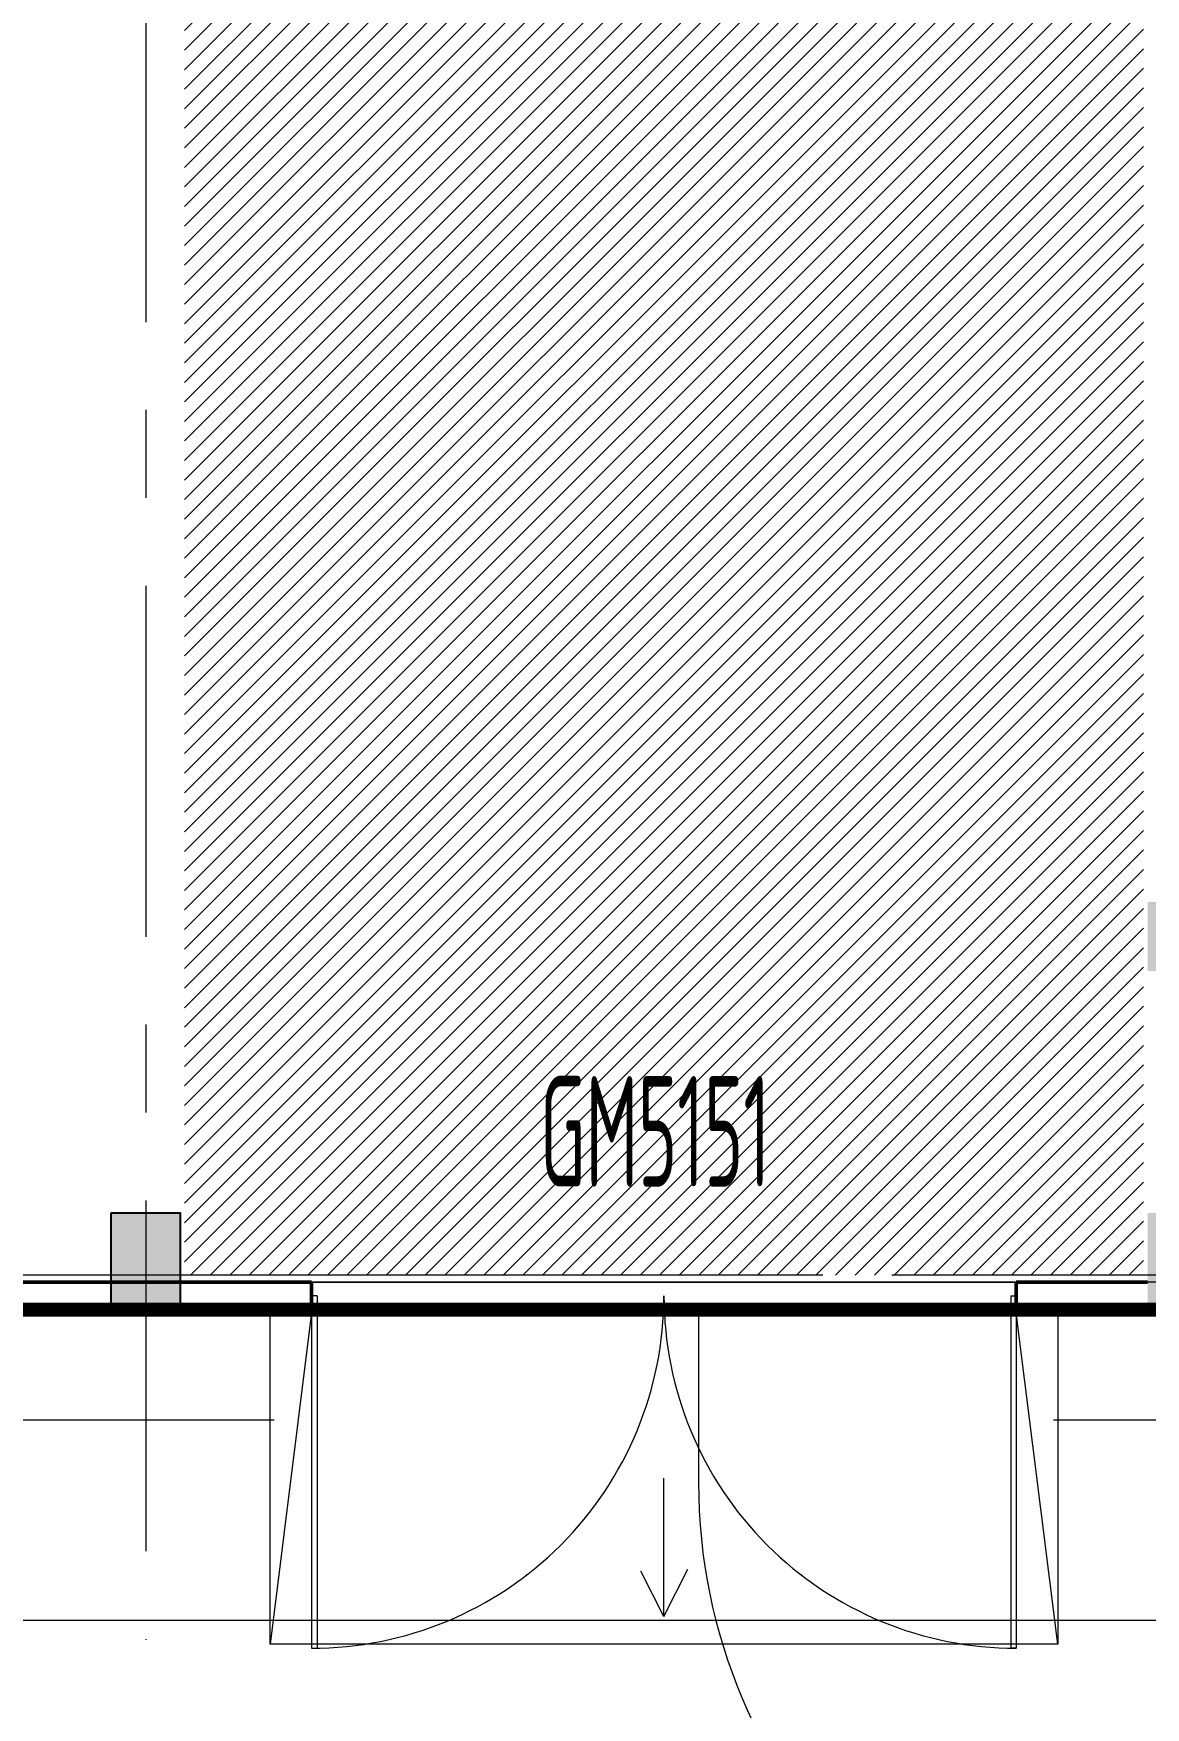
# Model space of a CAD drawing. Header units: metres. Extents: x 497148 to 498044, y 2998751 to 2999627.
# Drawn here: x 497765.12 to 497773.17, y 2999074.7 to 2999086.82 of the extents above; entities that cross this region are included whole.
import ezdxf

# ---------------------------------------------------------------- set-up
doc = ezdxf.new("R2010")
doc.units = ezdxf.units.M
for name, pattern in [('CENTER', [2, 1.25, -0.25, 0.25, -0.25]), ('DOTE', [2.4200000000000004, 2, -0.2, 0.02, -0.2]), ('ZQWS-轴网线', [4448, 2540, -636, 636, -636])]:
    doc.linetypes.add(name, pattern=pattern)
for name, color, linetype in [('A-WALL', 4, 'Continuous'), ('A-楼板', 5, 'Continuous'), ('A-门', 2, 'Continuous'), ('COLU', 2, 'Continuous'), ('DOTE', 1, 'CENTER'), ('HATCH', 254, 'Continuous'), ('新建建筑', 2, 'Continuous')]:
    doc.layers.add(name, color=color, linetype=linetype)
for name, color, linetype, lineweight in [('A-WALL-可见线', 2, 'Continuous', 18), ('A-门窗号', 7, 'Continuous', 5), ('常规模型', 2, 'Continuous', 18), ('桁架-管廊', 6, 'Continuous', 0), ('道路', 4, 'Continuous', 15)]:
    doc.layers.add(name, color=color, linetype=linetype, lineweight=lineweight)
doc.layers.add('建筑轴线', color=1, linetype='DOTE', lineweight=15, plot=False)
doc.styles.add('Hztxt-TSSDENG', font='TSSDENG', dxfattribs={"bigfont": 'Hztxt'})

# ---------------------------------------------------------------- blocks, each defined once
blk = doc.blocks.new('新块')
at = {"layer": '建筑轴线', "ltscale": 3}
blk.add_lwpolyline([(497572.434313934, 2999113.332702593), (497785.434313934, 2999113.332702593), (497785.434313934, 2999077.832702593), (497572.434313934, 2999077.832702593)], close=True, dxfattribs=at)
at = {"layer": '新建建筑', "linetype": 'Continuous', "const_width": 0.1}
blk.add_lwpolyline([(497785.684313934, 2999077.582702593), (497572.184313934, 2999077.582702593), (497572.184313934, 2999113.582702593), (497785.684313934, 2999113.582702593)], close=True, dxfattribs=at)
at = {"layer": '桁架-管廊', "linetype": 'ByBlock', "ltscale": 0.2}
blk.add_line((497789.4343139344, 2999075.332702593), (497668.934313934, 2999075.332702593), dxfattribs=at)
at = {"layer": '道路', "linetype": 'ByBlock', "lineweight": 0, "ltscale": 0.2}
blk.add_line((497769.9343139338, 2999077.582702593), (497769.9343139338, 2999076.332702592), dxfattribs=at)
blk.add_arc((497773.9343139338, 2999076.332702592, 1.308944705535365e-05), 4, 180, 270, dxfattribs=at)
blk = doc.blocks.new('ZQWS-双扇平开门 - GM5151-4416404-0_000平面图_118')
at = {"color": 0, "lineweight": 18}
for p, q in [((-2550.000000000011, 2550.000000000002), (-2510.000000000009, 2550.000000000002)), ((-2550.00000000001, 100), (-2550.00000000001, 2550.000000000002)), ((-2510.000000000009, 0), (-2510.000000000009, 2550.000000000002)), ((2549.99999999999, 2550.000000000002), (2509.999999999989, 2550.000000000002)), ((2509.999999999989, -6.767919558114954e-13), (2509.999999999989, 2550.000000000002)), ((2549.99999999999, 99.99999999999473), (2549.99999999999, 2550.000000000002)), ((-2510.000000000009, 0), (-2550.000000000008, 0)), ((2509.999999999989, -6.767919558114954e-13), (2549.99999999999, -6.767919558114954e-13))]:
    blk.add_line(p, q, dxfattribs=at)
at = {"color": 0, "lineweight": 50}
for p, q in [((-2550.000000000008, 100.0000000009698), (-2550.000000000008, -100)), ((2549.99999999999, -100), (2549.99999999999, 100.0000000009698))]:
    blk.add_line(p, q, dxfattribs=at)
at = {"color": 0, "lineweight": 18}
for centre, radius, start, end in [((-2550.000000000015, 1.962696671853337e-12), 2550.000000000003, 359.9999999999996, 89.99999999999994), ((2549.999999999985, 2.098055063015636e-12), 2549.999999999998, 89.99999999999994, 180)]:
    blk.add_arc(centre, radius, start, end, dxfattribs=at)
blk = doc.blocks.new('一层_dwg_一层-5204054-0_000平面图_118')
at = {"layer": 'COLU', "color": 0, "flags": 128}
blk.add_lwpolyline([(223966.4961097577, 30229.47775273889), (224466.4961097577, 30229.47775273889), (224466.4961097577, 29529.47775273889), (223966.4961097577, 29529.47775273889)], close=True, dxfattribs=at)
blk = doc.blocks.new('一层_dwg-4685749-0_000平面图_118')
at = {"lineweight": 5}
h = blk.add_hatch(color=0, dxfattribs=at)
h.paths.add_polyline_path([(178893.7664674755, 10714.37364341245), (179393.7664674756, 10714.37364341245), (179393.7664674756, 11214.37364341245), (178893.7664674755, 11214.37364341245)], flags=0)
h.paths.add_polyline_path([(151568.7664674752, 10714.37364341291), (152068.7664674752, 10714.37364341291), (152068.7664674752, 11414.37364341292), (151568.7664674752, 11414.37364341292)], flags=0)
h.paths.add_polyline_path([(229893.7664674754, 10714.37364341291), (230393.7664674754, 10714.37364341291), (230393.7664674754, 11414.37364341292), (229893.7664674754, 11414.37364341292)], flags=0)
h.paths.add_polyline_path([(188068.7664674753, 10714.37364341291), (188068.7664674753, 11414.37364341292), (187568.7664674753, 11414.37364341292), (187568.7664674753, 10714.37364341291)], flags=0)
h.paths.add_polyline_path([(229743.7664674754, 10714.37364341291), (229743.7664674754, 11414.37364341292), (229243.7664674754, 11414.37364341292), (229243.7664674754, 10714.37364341291)], flags=0)
h.paths.add_polyline_path([(211568.7664674754, 10714.37364341291), (212068.7664674754, 10714.37364341291), (212068.7664674754, 11414.37364341292), (211568.7664674754, 11414.37364341292)], flags=0)
h.paths.add_polyline_path([(42068.76646747504, 10714.37364341291), (42568.76646747505, 10714.37364341291), (42568.76646747505, 11414.37364341292), (42068.76646747504, 11414.37364341292)], flags=0)
h.paths.add_polyline_path([(217568.7664674754, 10714.37364341291), (218068.7664674754, 10714.37364341291), (218068.7664674754, 11414.37364341292), (217568.7664674754, 11414.37364341292)], flags=0)
h.paths.add_polyline_path([(55568.76646747506, 10714.37364341291), (56068.76646747508, 10714.37364341291), (56068.76646747508, 11414.37364341292), (55568.76646747506, 11414.37364341292)], flags=0)
h.paths.add_polyline_path([(115568.7664674751, 10714.37364341291), (116068.7664674751, 10714.37364341291), (116068.7664674751, 11414.37364341292), (115568.7664674751, 11414.37364341292)], flags=0)
h.paths.add_polyline_path([(50068.76646747505, 10714.37364341291), (50068.76646747505, 11414.37364341292), (49568.76646747506, 11414.37364341292), (49568.76646747506, 10714.37364341291)], flags=0)
h.paths.add_polyline_path([(181568.7664674753, 10714.37364341291), (182068.7664674753, 10714.37364341291), (182068.7664674753, 11414.37364341292), (181568.7664674753, 11414.37364341292)], flags=0)
h.paths.add_polyline_path([(109743.7664674751, 10714.37364341291), (109743.7664674751, 11414.37364341292), (109243.7664674751, 11414.37364341292), (109243.7664674751, 10714.37364341291)], flags=0)
h.paths.add_polyline_path([(91568.7664674751, 10714.37364341291), (92068.7664674751, 10714.37364341291), (92068.7664674751, 11414.37364341292), (91568.7664674751, 11414.37364341292)], flags=0)
h.paths.add_polyline_path([(236068.7664674754, 10714.37364341291), (236068.7664674754, 11414.37364341292), (235568.7664674754, 11414.37364341292), (235568.7664674754, 10714.37364341291)], flags=0)
h.paths.add_polyline_path([(74068.76646747508, 10714.37364341291), (74068.76646747508, 11414.37364341292), (73568.76646747508, 11414.37364341292), (73568.76646747508, 10714.37364341291)], flags=0)
h.paths.add_polyline_path([(88568.7664674751, 10714.37364341291), (89068.76646747511, 10714.37364341291), (89068.76646747511, 11214.37364341292), (88568.7664674751, 11214.37364341292)], flags=0)
h.paths.add_polyline_path([(61568.76646747507, 10714.37364341291), (62068.76646747508, 10714.37364341291), (62068.76646747508, 11414.37364341292), (61568.76646747507, 11414.37364341292)], flags=0)
h.paths.add_polyline_path([(133568.7664674752, 10714.37364341291), (134068.7664674752, 10714.37364341291), (134068.7664674752, 11414.37364341292), (133568.7664674752, 11414.37364341292)], flags=0)
h.paths.add_polyline_path([(67568.76646747506, 10714.37364341291), (68068.76646747506, 10714.37364341291), (68068.76646747506, 11414.37364341292), (67568.76646747506, 11414.37364341292)], flags=0)
h.paths.add_polyline_path([(169568.7664674752, 10714.37364341291), (170068.7664674752, 10714.37364341291), (170068.7664674752, 11414.37364341292), (169568.7664674752, 11414.37364341292)], flags=0)
h.paths.add_polyline_path([(193568.7664674754, 10714.37364341291), (194068.7664674754, 10714.37364341291), (194068.7664674754, 11414.37364341292), (193568.7664674754, 11414.37364341292)], flags=0)
h.paths.add_polyline_path([(200068.7664674753, 10714.37364341291), (200068.7664674753, 11414.37364341292), (199568.7664674754, 11414.37364341292), (199568.7664674754, 10714.37364341291)], flags=0)
h.paths.add_polyline_path([(164068.7664674752, 10714.37364341291), (164068.7664674752, 11414.37364341292), (163568.7664674752, 11414.37364341292), (163568.7664674752, 10714.37364341291)], flags=0)
h.paths.add_polyline_path([(176393.7664674753, 10714.37364341291), (176393.7664674753, 11414.37364341292), (175893.7664674753, 11414.37364341292), (175893.7664674753, 10714.37364341291)], flags=0)
h.paths.add_polyline_path([(205868.7664674753, 10714.37364341291), (206368.7664674752, 10714.37364341291), (206368.7664674752, 11414.37364341292), (205868.7664674753, 11414.37364341292)], flags=0)
h.paths.add_polyline_path([(223568.7664674754, 10714.37364341291), (224068.7664674754, 10714.37364341291), (224068.7664674754, 11414.37364341292), (223568.7664674754, 11414.37364341292)], flags=0)
h.paths.add_polyline_path([(249568.7664674754, 10714.37364341291), (249568.7664674754, 11414.37364341292), (249068.7664674754, 11414.37364341292), (249068.7664674754, 10714.37364341291)], flags=0)
h.paths.add_polyline_path([(175743.7664674752, 10714.37364341291), (175743.7664674752, 11414.37364341292), (175243.7664674752, 11414.37364341292), (175243.7664674752, 10714.37364341291)], flags=0)
h.paths.add_polyline_path([(255568.7664674755, 10714.37364341291), (255568.7664674755, 11414.37364341292), (255068.7664674754, 11414.37364341292), (255068.7664674754, 10714.37364341291)], flags=0)
h.paths.add_polyline_path([(128068.7664674751, 10714.37364341291), (128068.7664674751, 11414.37364341292), (127568.7664674752, 11414.37364341292), (127568.7664674752, 10714.37364341291)], flags=0)
h.paths.add_polyline_path([(79568.76646747508, 10714.37364341291), (80068.76646747507, 10714.37364341291), (80068.76646747507, 11414.37364341292), (79568.76646747508, 11414.37364341292)], flags=0)
h.paths.add_polyline_path([(243568.7664674754, 10714.37364341291), (243568.7664674754, 11414.37364341292), (243068.7664674754, 11414.37364341292), (243068.7664674754, 10714.37364341291)], flags=0)
h.paths.add_polyline_path([(85568.76646747511, 10714.37364341291), (86068.7664674751, 10714.37364341291), (86068.7664674751, 11414.37364341292), (85568.76646747511, 11414.37364341292)], flags=0)
h.paths.add_polyline_path([(98068.76646747511, 10714.37364341293), (98068.76646747511, 11414.37364341294), (97568.76646747511, 11414.37364341294), (97568.76646747511, 10714.37364341293), (97686.14037143515, 10714.37364341293)], flags=0)
h.paths.add_polyline_path([(103568.7664674751, 10714.37364341293), (104068.7664674751, 10714.37364341293), (104068.7664674751, 11414.37364341294), (103568.7664674751, 11414.37364341294)], flags=0)
h.paths.add_polyline_path([(121568.766467475, 10714.37364341294), (122068.766467475, 10714.37364341294), (122068.766467475, 11414.37364341294), (121568.766467475, 11414.37364341294)], flags=0)
h.paths.add_polyline_path([(110393.7664674751, 10714.37364341294), (110393.7664674751, 11414.37364341294), (109893.7664674751, 11414.37364341294), (109893.7664674751, 10714.37364341294)], flags=0)
h.paths.add_polyline_path([(146068.7664674752, 10714.37364341295), (146068.7664674752, 11414.37364341295), (145568.7664674752, 11414.37364341295), (145568.7664674752, 10714.37364341295)], flags=0)
h.paths.add_polyline_path([(158068.7664674752, 10714.37364341295), (158068.7664674752, 11414.37364341295), (157568.7664674752, 11414.37364341295), (157568.7664674752, 10714.37364341295)], flags=0)
h.paths.add_polyline_path([(140068.7664674752, 10714.37364341295), (140068.7664674752, 11414.37364341295), (139568.7664674752, 11414.37364341295), (139568.7664674752, 10714.37364341295)], flags=0)
h.paths.add_polyline_path([(243568.7664674752, 13164.37364341227), (243568.7664674752, 13664.37364341227), (243068.7664674752, 13664.37364341227), (243068.7664674752, 13164.37364341227)], flags=0)
h.paths.add_polyline_path([(249068.7664674752, 13164.37364341227), (249568.7664674752, 13164.37364341227), (249568.7664674752, 13664.37364341227), (249068.7664674752, 13664.37364341227)], flags=0)
h.paths.add_polyline_path([(140068.766467475, 15214.37364341295), (140068.766467475, 15714.37364341295), (139568.7664674751, 15714.37364341295), (139568.7664674751, 15214.37364341295)], flags=0)
h.paths.add_polyline_path([(157568.7664674753, 15214.37364341295), (158068.7664674753, 15214.37364341295), (158068.7664674753, 15714.37364341295), (157568.7664674753, 15714.37364341295)], flags=0)
h.paths.add_polyline_path([(151568.7664674751, 15214.37364341295), (152068.7664674751, 15214.37364341295), (152068.7664674751, 15714.37364341295), (151568.7664674751, 15714.37364341295)], flags=0)
h.paths.add_polyline_path([(128068.766467475, 15214.37364341295), (128068.766467475, 15714.37364341295), (127568.766467475, 15714.37364341295), (127568.766467475, 15214.37364341295)], flags=0)
h.paths.add_polyline_path([(146068.7664674751, 15214.37364341295), (146068.7664674751, 15714.37364341295), (145568.766467475, 15714.37364341295), (145568.766467475, 15214.37364341295)], flags=0)
h.paths.add_polyline_path([(133568.766467475, 15214.37364341295), (134068.766467475, 15214.37364341295), (134068.766467475, 15714.37364341295), (133568.766467475, 15714.37364341295)], flags=0)
h.paths.add_polyline_path([(88568.7664674751, 18064.37364341292), (89068.76646747511, 18064.37364341292), (89068.76646747511, 18564.37364341292), (88568.7664674751, 18564.37364341292)], flags=0)
h.paths.add_polyline_path([(79718.76646747516, 18064.37364341292), (80068.76646747507, 18064.37364341292), (80068.76646747507, 18564.37364341292), (79568.76646747508, 18564.37364341292), (79568.76646747508, 18064.37364341292)], flags=0)
h.paths.add_polyline_path([(85568.76646747511, 18064.37364341292), (86068.7664674751, 18064.37364341292), (86068.7664674751, 18564.37364341292), (85568.76646747511, 18564.37364341292)], flags=0)
h.paths.add_polyline_path([(74068.76646747508, 18064.37364341293), (74068.76646747508, 18564.37364341293), (73568.76646747508, 18564.37364341293), (73568.76646747508, 18064.37364341293)], flags=0)
h.paths.add_polyline_path([(178893.7664674756, 18064.37364341294), (179393.7664674756, 18064.37364341294), (179393.7664674756, 18564.37364341294), (178893.7664674756, 18564.37364341294)], flags=0)
h.paths.add_polyline_path([(164068.7664674751, 18064.37364341295), (164068.7664674751, 18564.37364341295), (163568.7664674751, 18564.37364341295), (163568.7664674751, 18064.37364341295)], flags=0)
h.paths.add_polyline_path([(175243.7664674751, 18064.37364341295), (175743.7664674751, 18064.37364341295), (175743.7664674751, 18564.37364341295), (175243.7664674751, 18564.37364341295)], flags=0)
h.paths.add_polyline_path([(175893.7664674753, 18064.37364341295), (176393.7664674753, 18064.37364341295), (176393.7664674753, 18564.37364341295), (175893.7664674753, 18564.37364341295)], flags=0)
h.paths.add_polyline_path([(169568.7664674751, 18064.37364341299), (170068.7664674751, 18064.37364341299), (170068.7664674751, 18564.37364341299), (169568.7664674751, 18564.37364341299)], flags=0)
h.paths.add_polyline_path([(169568.7664674752, 20714.37364341298), (170068.7664674752, 20714.37364341298), (170068.7664674752, 21714.37364341298), (169568.7664674752, 21714.37364341298), (169568.7664674752, 21013.89584500883)], flags=0)
h.paths.add_polyline_path([(55568.76646747506, 20714.37364341298), (56068.76646747508, 20714.37364341298), (56068.76646747508, 21714.37364341298), (55568.76646747506, 21714.37364341298), (55568.76646747506, 21013.89584500883)], flags=0)
h.paths.add_polyline_path([(175743.7664674753, 20714.37364341298), (175743.7664674753, 21714.37364341298), (175243.7664674753, 21714.37364341298), (175243.7664674753, 20714.37364341298)], flags=0)
h.paths.add_polyline_path([(49568.76646747506, 20714.37364341298), (50068.76646747505, 20714.37364341298), (50068.76646747505, 21714.37364341298), (49568.76646747506, 21714.37364341298), (49568.76646747506, 21013.89584500883)], flags=0)
h.paths.add_polyline_path([(164068.7664674752, 20714.37364341298), (164068.7664674752, 21714.37364341298), (163568.7664674752, 21714.37364341298), (163568.7664674752, 20714.37364341298)], flags=0)
h.paths.add_polyline_path([(133568.7664674752, 20714.37364341298), (134068.7664674752, 20714.37364341298), (134068.7664674752, 21714.37364341298), (133568.7664674752, 21714.37364341298), (133568.7664674752, 21013.89584500883)], flags=0)
h.paths.add_polyline_path([(158068.7664674752, 20714.37364341298), (158068.7664674752, 21714.37364341298), (157568.7664674752, 21714.37364341298), (157568.7664674752, 20714.37364341298)], flags=0)
h.paths.add_polyline_path([(92068.7664674751, 20714.37364341298), (92068.7664674751, 21714.37364341298), (91568.7664674751, 21714.37364341298), (91568.7664674751, 20714.37364341298)], flags=0)
h.paths.add_polyline_path([(61568.76646747507, 20714.37364341298), (62068.76646747508, 20714.37364341298), (62068.76646747508, 21714.37364341298), (61568.76646747507, 21714.37364341298), (61568.76646747507, 21013.89584500883)], flags=0)
h.paths.add_polyline_path([(73568.76646747508, 20714.37364341298), (74068.76646747508, 20714.37364341298), (74068.76646747508, 21714.37364341298), (73568.76646747508, 21714.37364341298), (73568.76646747508, 21013.89584500883)], flags=0)
h.paths.add_polyline_path([(67568.76646747507, 20714.37364341298), (68068.76646747507, 20714.37364341298), (68068.76646747507, 21714.37364341298), (67568.76646747507, 21714.37364341298), (67568.76646747507, 21013.89584500883)], flags=0)
h.paths.add_polyline_path([(85568.76646747511, 20714.37364341298), (86068.7664674751, 20714.37364341298), (86068.7664674751, 21714.37364341298), (85568.76646747511, 21714.37364341298), (85568.76646747511, 21013.89584500883)], flags=0)
h.paths.add_polyline_path([(109743.7664674751, 20714.37364341298), (109743.7664674751, 21714.37364341298), (109243.7664674751, 21714.37364341298), (109243.7664674751, 20714.37364341298)], flags=0)
h.paths.add_polyline_path([(42068.76646747504, 20714.37364341298), (42568.76646747505, 20714.37364341298), (42568.76646747505, 21714.37364341298), (42068.76646747504, 21714.37364341298), (42068.76646747504, 21013.89584500883)], flags=0)
h.paths.add_polyline_path([(151568.7664674752, 20714.37364341298), (152068.7664674752, 20714.37364341298), (152068.7664674752, 21714.37364341298), (151568.7664674752, 21714.37364341298), (151568.7664674752, 21013.89584500883)], flags=0)
h.paths.add_polyline_path([(206368.7664674752, 20714.373643413), (206368.7664674752, 21714.37364341299), (205868.7664674753, 21714.37364341299), (205868.7664674753, 20714.373643413)], flags=0)
h.paths.add_polyline_path([(249068.7664674754, 20714.373643413), (249568.7664674754, 20714.373643413), (249568.7664674754, 21714.37364341299), (249068.7664674754, 21714.37364341299), (249068.7664674754, 21013.89584500883)], flags=0)
h.paths.add_polyline_path([(255568.7664674755, 20714.373643413), (255568.7664674755, 21714.37364341299), (255068.7664674754, 21714.37364341299), (255068.7664674754, 20714.373643413)], flags=0)
h.paths.add_polyline_path([(212068.7664674754, 20714.373643413), (212068.7664674754, 21714.37364341299), (211568.7664674754, 21714.37364341299), (211568.7664674754, 20714.373643413)], flags=0)
h.paths.add_polyline_path([(217568.7664674754, 20714.373643413), (218068.7664674754, 20714.373643413), (218068.7664674754, 21714.37364341299), (217568.7664674754, 21714.37364341299), (217568.7664674754, 21013.89584500883)], flags=0)
h.paths.add_polyline_path([(224068.7664674754, 20714.373643413), (224068.7664674754, 21714.37364341299), (223568.7664674754, 21714.37364341299), (223568.7664674754, 20714.373643413)], flags=0)
h.paths.add_polyline_path([(199568.7664674754, 20714.373643413), (200068.7664674753, 20714.373643413), (200068.7664674753, 21714.37364341299), (199568.7664674754, 21714.37364341299), (199568.7664674754, 21013.89584500883)], flags=0)
h.paths.add_polyline_path([(193568.7664674754, 20714.373643413), (194068.7664674754, 20714.373643413), (194068.7664674754, 21714.37364341299), (193568.7664674754, 21714.37364341299), (193568.7664674754, 21013.89584500883)], flags=0)
h.paths.add_polyline_path([(80068.76646747507, 20714.373643413), (80068.76646747507, 21714.37364341299), (79568.76646747508, 21714.37364341299), (79568.76646747508, 20714.373643413)], flags=0)
h.paths.add_polyline_path([(97686.14037143515, 20714.373643413), (98068.76646747511, 20714.373643413), (98068.76646747511, 21714.37364341299), (97568.76646747511, 21714.37364341299), (97568.76646747511, 20714.373643413)], flags=0)
h.paths.add_polyline_path([(116068.7664674751, 20714.373643413), (116068.7664674751, 21714.37364341299), (115568.7664674751, 21714.37364341299), (115568.7664674751, 20714.373643413)], flags=0)
h.paths.add_polyline_path([(104068.7664674751, 20714.373643413), (104068.7664674751, 21714.37364341299), (103568.7664674751, 21714.37364341299), (103568.7664674751, 20714.373643413)], flags=0)
h.paths.add_polyline_path([(181568.7664674753, 20714.373643413), (182068.7664674753, 20714.373643413), (182068.7664674753, 21714.37364341299), (181568.7664674753, 21714.37364341299), (181568.7664674753, 21013.89584500883)], flags=0)
h.paths.add_polyline_path([(188068.7664674753, 20714.373643413), (188068.7664674753, 21714.37364341299), (187568.7664674753, 21714.37364341299), (187568.7664674753, 20714.373643413)], flags=0)
h.paths.add_polyline_path([(235568.7664674754, 20714.373643413), (236068.7664674754, 20714.373643413), (236068.7664674754, 21714.37364341299), (235568.7664674754, 21714.37364341299), (235568.7664674754, 21013.89584500883)], flags=0)
h.paths.add_polyline_path([(229243.7664674754, 20714.373643413), (229743.7664674754, 20714.373643413), (229743.7664674754, 21714.37364341299), (229243.7664674754, 21714.37364341299), (229243.7664674754, 21013.89584500883)], flags=0)
h.paths.add_polyline_path([(139568.7664674752, 20714.373643413), (140068.7664674752, 20714.373643413), (140068.7664674752, 21714.37364341299), (139568.7664674752, 21714.37364341299), (139568.7664674752, 21013.89584500883)], flags=0)
h.paths.add_polyline_path([(230393.7664674754, 20714.373643413), (230393.7664674754, 21714.37364341299), (229893.7664674754, 21714.37364341299), (229893.7664674754, 20714.373643413)], flags=0)
h.paths.add_polyline_path([(110393.7664674751, 20714.373643413), (110393.7664674751, 21714.37364341299), (109893.7664674751, 21714.37364341299), (109893.7664674751, 20714.373643413)], flags=0)
h.paths.add_polyline_path([(243068.7664674754, 20714.373643413), (243568.7664674754, 20714.373643413), (243568.7664674754, 21714.37364341299), (243068.7664674754, 21714.37364341299), (243068.7664674754, 21013.89584500883)], flags=0)
h.paths.add_polyline_path([(122068.766467475, 20714.373643413), (122068.766467475, 21714.37364341299), (121568.766467475, 21714.37364341299), (121568.766467475, 20714.373643413)], flags=0)
h.paths.add_polyline_path([(128068.766467475, 20714.373643413), (128068.766467475, 21714.37364341299), (127568.766467475, 21714.37364341299), (127568.766467475, 20714.373643413)], flags=0)
h.paths.add_polyline_path([(176393.7664674753, 20714.373643413), (176393.7664674753, 21714.37364341301), (175893.7664674753, 21714.37364341301), (175893.7664674753, 20714.373643413)], flags=0)
h.paths.add_polyline_path([(145568.7664674752, 20714.373643413), (146068.7664674752, 20714.373643413), (146068.7664674752, 21714.37364341301), (145568.7664674752, 21714.37364341301), (145568.7664674752, 21013.89584500883)], flags=0)
h.paths.add_polyline_path([(206368.7664674752, 23189.37364341294), (206368.7664674752, 24839.37364341293), (205868.7664674751, 24839.37364341293), (205868.7664674751, 23189.37364341294)], flags=0)
h.paths.add_polyline_path([(199568.7664674752, 23189.37364341294), (200068.7664674753, 23189.37364341294), (200068.7664674753, 24839.37364341293), (199568.7664674752, 24839.37364341293)], flags=0)
h.paths.add_polyline_path([(194068.7664674753, 23189.37364341294), (194068.7664674753, 24839.37364341293), (193568.7664674753, 24839.37364341293), (193568.7664674753, 23189.37364341294)], flags=0)
h.paths.add_polyline_path([(229043.7664674753, 23564.37364341293), (229743.7664674753, 23564.37364341293), (229743.7664674753, 24264.37364341292), (229043.7664674753, 24264.37364341292)], flags=0)
h.paths.add_polyline_path([(224168.7664674752, 23564.37364341293), (224168.7664674752, 24264.37364341292), (223468.7664674752, 24264.37364341292), (223468.7664674752, 23564.37364341293)], flags=0)
h.paths.add_polyline_path([(217468.7664674751, 23564.37364341293), (218168.766467475, 23564.37364341293), (218168.766467475, 24264.37364341292), (217468.7664674751, 24264.37364341292)], flags=0)
h.paths.add_polyline_path([(212168.7664674752, 23564.37364341293), (212168.7664674752, 24264.37364341292), (211468.7664674753, 24264.37364341292), (211468.7664674753, 23564.37364341293)], flags=0)
h.paths.add_polyline_path([(230593.7664674753, 23564.37364341583), (230593.7664674753, 24264.37364341583), (229893.7664674753, 24264.37364341583), (229893.7664674753, 23564.37364341583)], flags=0)
h.paths.add_polyline_path([(187543.7664674752, 24289.37364341293), (188093.7664674752, 24289.37364341293), (188093.7664674752, 24839.37364341293), (187543.7664674752, 24839.37364341293)], flags=0)
h.paths.add_polyline_path([(182093.7664674752, 24289.37364341293), (182093.7664674752, 24839.37364341293), (181543.7664674752, 24839.37364341293), (181543.7664674752, 24289.37364341293)], flags=0)
h.paths.add_polyline_path([(104093.7664674751, 24289.37364341294), (104093.7664674751, 24839.37364341293), (103543.7664674751, 24839.37364341293), (103543.7664674751, 24289.37364341294)], flags=0)
h.paths.add_polyline_path([(109893.7664674751, 24289.37364341294), (110443.7664674751, 24289.37364341294), (110443.7664674751, 24839.37364341293), (109893.7664674751, 24839.37364341293)], flags=0)
h.paths.add_polyline_path([(121543.7664674752, 24289.37364341294), (122093.7664674751, 24289.37364341294), (122093.7664674751, 24839.37364341293), (121543.7664674752, 24839.37364341293)], flags=0)
h.paths.add_polyline_path([(97686.14037143515, 24289.37364341294), (98093.76646747511, 24289.37364341294), (98093.76646747511, 24839.37364341293), (97543.76646747513, 24839.37364341293), (97543.76646747513, 24289.37364341294)], flags=0)
h.paths.add_polyline_path([(163543.7664674752, 24289.37364341294), (164093.7664674752, 24289.37364341294), (164093.7664674752, 24839.37364341293), (163543.7664674752, 24839.37364341293)], flags=0)
h.paths.add_polyline_path([(175193.7664674753, 24289.37364341294), (175743.7664674753, 24289.37364341294), (175743.7664674753, 24839.37364341293), (175193.7664674753, 24839.37364341293)], flags=0)
h.paths.add_polyline_path([(133543.7664674751, 24289.37364341294), (134093.7664674752, 24289.37364341294), (134093.7664674752, 24839.37364341293), (133543.7664674751, 24839.37364341293)], flags=0)
h.paths.add_polyline_path([(175893.7664674753, 24289.37364341294), (176443.7664674753, 24289.37364341294), (176443.7664674753, 24839.37364341293), (175893.7664674753, 24839.37364341293)], flags=0)
h.paths.add_polyline_path([(146093.7664674752, 24289.37364341294), (146093.7664674752, 24839.37364341293), (145543.7664674752, 24839.37364341293), (145543.7664674752, 24289.37364341294)], flags=0)
h.paths.add_polyline_path([(80093.7664674751, 24289.37364341294), (80093.7664674751, 24839.37364341293), (79543.76646747511, 24839.37364341293), (79543.76646747511, 24289.37364341294)], flags=0)
h.paths.add_polyline_path([(85543.7664674751, 24289.37364341294), (86093.76646747511, 24289.37364341294), (86093.76646747511, 24839.37364341293), (85543.7664674751, 24839.37364341293)], flags=0)
h.paths.add_polyline_path([(128093.7664674752, 24289.37364341294), (128093.7664674752, 24839.37364341293), (127543.7664674751, 24839.37364341293), (127543.7664674751, 24289.37364341294)], flags=0)
h.paths.add_polyline_path([(151543.7664674752, 24289.37364341294), (152093.7664674752, 24289.37364341294), (152093.7664674752, 24839.37364341293), (151543.7664674752, 24839.37364341293)], flags=0)
h.paths.add_polyline_path([(109193.7664674751, 24289.37364341294), (109743.7664674751, 24289.37364341294), (109743.7664674751, 24839.37364341293), (109193.7664674751, 24839.37364341293)], flags=0)
h.paths.add_polyline_path([(169543.7664674752, 24289.37364341295), (170093.7664674752, 24289.37364341295), (170093.7664674752, 24839.37364341295), (169543.7664674752, 24839.37364341295)], flags=0)
h.paths.add_polyline_path([(140093.7664674752, 24289.37364341295), (140093.7664674752, 24839.37364341295), (139543.7664674752, 24839.37364341295), (139543.7664674752, 24289.37364341295)], flags=0)
h.paths.add_polyline_path([(157543.7664674752, 24289.37364341295), (158093.7664674752, 24289.37364341295), (158093.7664674752, 24839.37364341295), (157543.7664674752, 24839.37364341295)], flags=0)
h.paths.add_polyline_path([(91543.76646747511, 24289.37364341295), (92093.7664674751, 24289.37364341295), (92093.7664674751, 24839.37364341295), (91543.76646747511, 24839.37364341295)], flags=0)
h.paths.add_polyline_path([(115543.7664674751, 24289.37364341295), (116093.7664674751, 24289.37364341295), (116093.7664674751, 24839.37364341295), (115543.7664674751, 24839.37364341295)], flags=0)
h.paths.add_polyline_path([(235543.7664674755, 27439.3736434129), (236093.7664674755, 27439.3736434129), (236093.7664674755, 27989.3736434129), (235543.7664674755, 27989.3736434129)], flags=0)
h.paths.add_polyline_path([(243043.7664674755, 27439.3736434129), (243593.7664674754, 27439.3736434129), (243593.7664674754, 27989.3736434129), (243043.7664674755, 27989.3736434129)], flags=0)
h.paths.add_polyline_path([(249593.7664674755, 27439.3736434129), (249593.7664674755, 27989.3736434129), (249043.7664674755, 27989.3736434129), (249043.7664674755, 27439.3736434129)], flags=0)
h.paths.add_polyline_path([(62093.76646747501, 27439.37364341294), (62093.76646747501, 27989.37364341294), (61543.76646747503, 27989.37364341294), (61543.76646747503, 27439.37364341294)], flags=0)
h.paths.add_polyline_path([(64568.76646747502, 27439.37364341294), (65118.76646747503, 27439.37364341294), (65118.76646747503, 27989.37364341294), (64568.76646747502, 27989.37364341294)], flags=0)
h.paths.add_polyline_path([(56093.76646747508, 27439.37364341294), (56093.76646747508, 27989.37364341294), (55543.76646747507, 27989.37364341294), (55543.76646747507, 27439.37364341294)], flags=0)
h.paths.add_polyline_path([(50093.76646747506, 27439.37364341294), (50093.76646747506, 27989.37364341294), (49558.76646747514, 27989.37364341294), (49558.76646747514, 27439.37364341294)], flags=0)
h.paths.add_polyline_path([(255568.7664674753, 27464.37364341294), (255568.7664674753, 27964.37364341293), (254768.7664674754, 27964.37364341293), (254768.7664674754, 27464.37364341294)], flags=0)
h.paths.add_polyline_path([(42578.76646747513, 27464.37364341294), (42578.76646747513, 27964.37364341295), (42068.76646747504, 27964.37364341295), (42068.76646747504, 27464.37364341294)], flags=0)
h.paths.add_polyline_path([(243593.7664674754, 34739.37364341291), (243593.7664674754, 35289.3736434129), (243043.7664674755, 35289.3736434129), (243043.7664674755, 34739.37364341291)], flags=0)
h.paths.add_polyline_path([(249043.7664674755, 34739.37364341291), (249593.7664674755, 34739.37364341291), (249593.7664674755, 35289.3736434129), (249043.7664674755, 35289.3736434129)], flags=0)
h.paths.add_polyline_path([(236093.7664674755, 34739.37364341291), (236093.7664674755, 35289.3736434129), (235543.7664674755, 35289.3736434129), (235543.7664674755, 34739.37364341291)], flags=0)
h.paths.add_polyline_path([(64568.76646747502, 34739.37364341295), (65118.76646747503, 34739.37364341295), (65118.76646747503, 35289.37364341295), (64568.76646747502, 35289.37364341295)], flags=0)
h.paths.add_polyline_path([(55543.76646747507, 34739.37364341295), (56093.76646747508, 34739.37364341295), (56093.76646747508, 35289.37364341295), (55543.76646747507, 35289.37364341295)], flags=0)
h.paths.add_polyline_path([(49558.76646747514, 34739.37364341295), (50093.76646747506, 34739.37364341295), (50093.76646747506, 35289.37364341295), (49558.76646747514, 35289.37364341295), (49558.76646747514, 35274.37364341288)], flags=0)
h.paths.add_polyline_path([(61543.76646747503, 34739.37364341295), (62093.76646747501, 34739.37364341295), (62093.76646747501, 35289.37364341295), (61543.76646747503, 35289.37364341295)], flags=0)
h.paths.add_polyline_path([(42578.76646747513, 34764.37364341294), (42578.76646747513, 35264.37364341294), (42068.76646747504, 35264.37364341294), (42068.76646747504, 34764.37364341294)], flags=0)
h.paths.add_polyline_path([(255568.7664674753, 34764.37364341294), (255568.7664674753, 35264.37364341295), (254768.7664674754, 35264.37364341295), (254768.7664674754, 34764.37364341294)], flags=0)
h.paths.add_polyline_path([(229768.7664674755, 37589.37364341292), (229768.7664674755, 38139.37364341292), (229218.7664674755, 38139.37364341292), (229218.7664674755, 37589.37364341292)], flags=0)
h.paths.add_polyline_path([(187543.7664674754, 37589.37364341292), (188093.7664674754, 37589.37364341292), (188093.7664674754, 38139.37364341292), (187543.7664674754, 38139.37364341292)], flags=0)
h.paths.add_polyline_path([(236093.7664674755, 37589.37364341292), (236093.7664674755, 38139.37364341292), (235543.7664674755, 38139.37364341292), (235543.7664674755, 37589.37364341292)], flags=0)
h.paths.add_polyline_path([(212093.7664674754, 37589.37364341292), (212093.7664674754, 38139.37364341292), (211543.7664674754, 38139.37364341292), (211543.7664674754, 37589.37364341292)], flags=0)
h.paths.add_polyline_path([(182093.7664674754, 37589.37364341292), (182093.7664674754, 38139.37364341292), (181543.7664674754, 38139.37364341292), (181543.7664674754, 37589.37364341292)], flags=0)
h.paths.add_polyline_path([(243593.7664674754, 37589.37364341292), (243593.7664674754, 38139.37364341292), (243043.7664674755, 38139.37364341292), (243043.7664674755, 37589.37364341292)], flags=0)
h.paths.add_polyline_path([(230418.7664674755, 37589.37364341292), (230418.7664674755, 38139.37364341292), (229868.7664674755, 38139.37364341292), (229868.7664674755, 37589.37364341292)], flags=0)
h.paths.add_polyline_path([(199543.7664674754, 37589.37364341292), (200093.7664674754, 37589.37364341292), (200093.7664674754, 38139.37364341292), (199543.7664674754, 38139.37364341292)], flags=0)
h.paths.add_polyline_path([(249043.7664674755, 37589.37364341292), (249593.7664674755, 37589.37364341292), (249593.7664674755, 38139.37364341292), (249043.7664674755, 38139.37364341292)], flags=0)
h.paths.add_polyline_path([(205843.7664674754, 37589.37364341292), (206393.7664674753, 37589.37364341292), (206393.7664674753, 38139.37364341292), (205843.7664674754, 38139.37364341292)], flags=0)
h.paths.add_polyline_path([(223543.7664674755, 37589.37364341292), (224093.7664674754, 37589.37364341292), (224093.7664674754, 38139.37364341292), (223543.7664674755, 38139.37364341292)], flags=0)
h.paths.add_polyline_path([(218093.7664674754, 37589.37364341292), (218093.7664674754, 38139.37364341292), (217543.7664674754, 38139.37364341292), (217543.7664674754, 37589.37364341292)], flags=0)
h.paths.add_polyline_path([(194093.7664674754, 37589.37364341292), (194093.7664674754, 38139.37364341292), (193543.7664674754, 38139.37364341292), (193543.7664674754, 37589.37364341292)], flags=0)
h.paths.add_polyline_path([(163543.7664674753, 37589.37364341293), (164093.7664674752, 37589.37364341293), (164093.7664674752, 38139.37364341292), (163543.7664674753, 38139.37364341292)], flags=0)
h.paths.add_polyline_path([(157543.7664674753, 37589.37364341293), (158093.7664674753, 37589.37364341293), (158093.7664674753, 38139.37364341292), (157543.7664674753, 38139.37364341292)], flags=0)
h.paths.add_polyline_path([(176443.7664674755, 37589.37364341293), (176443.7664674755, 38139.37364341292), (175893.7664674755, 38139.37364341292), (175893.7664674755, 37589.37364341293)], flags=0)
h.paths.add_polyline_path([(146093.7664674752, 37589.37364341293), (146093.7664674752, 38139.37364341292), (145543.7664674752, 38139.37364341292), (145543.7664674752, 37589.37364341293)], flags=0)
h.paths.add_polyline_path([(169543.7664674752, 37589.37364341293), (170093.7664674752, 37589.37364341293), (170093.7664674752, 38139.37364341292), (169543.7664674752, 38139.37364341292)], flags=0)
h.paths.add_polyline_path([(139543.7664674752, 37589.37364341295), (140093.7664674752, 37589.37364341295), (140093.7664674752, 38139.37364341294), (139543.7664674752, 38139.37364341294)], flags=0)
h.paths.add_polyline_path([(91543.76646747511, 37589.37364341295), (92093.7664674751, 37589.37364341295), (92093.7664674751, 38139.37364341294), (91543.76646747511, 38139.37364341294)], flags=0)
h.paths.add_polyline_path([(97543.76646747517, 37589.37364341295), (98093.76646747516, 37589.37364341295), (98093.76646747516, 38139.37364341294), (97543.76646747517, 38139.37364341294)], flags=0)
h.paths.add_polyline_path([(80093.76646747516, 37589.37364341295), (80093.76646747516, 38139.37364341294), (79543.76646747514, 38139.37364341294), (79543.76646747514, 37589.37364341295)], flags=0)
h.paths.add_polyline_path([(115543.7664674752, 37589.37364341295), (116093.7664674752, 37589.37364341295), (116093.7664674752, 38139.37364341294), (115543.7664674752, 38139.37364341294)], flags=0)
h.paths.add_polyline_path([(134093.7664674752, 37589.37364341295), (134093.7664674752, 38139.37364341294), (133543.7664674752, 38139.37364341294), (133543.7664674752, 37589.37364341295)], flags=0)
h.paths.add_polyline_path([(85543.7664674751, 37589.37364341295), (86093.76646747511, 37589.37364341295), (86093.76646747511, 38139.37364341294), (85543.7664674751, 38139.37364341294)], flags=0)
h.paths.add_polyline_path([(104093.7664674752, 37589.37364341295), (104093.7664674752, 38139.37364341296), (103543.7664674752, 38139.37364341296), (103543.7664674752, 37589.37364341295)], flags=0)
h.paths.add_polyline_path([(109743.7664674751, 37589.37364341295), (109743.7664674751, 38139.37364341296), (109193.7664674751, 38139.37364341296), (109193.7664674751, 37589.37364341295)], flags=0)
h.paths.add_polyline_path([(56093.76646747508, 37589.37364341295), (56093.76646747508, 38139.37364341296), (55543.76646747507, 38139.37364341296), (55543.76646747507, 37589.37364341295)], flags=0)
h.paths.add_polyline_path([(73543.76646747514, 37589.37364341295), (74093.76646747514, 37589.37364341295), (74093.76646747514, 38139.37364341296), (73543.76646747514, 38139.37364341296)], flags=0)
h.paths.add_polyline_path([(50093.76646747506, 37589.37364341295), (50093.76646747506, 38139.37364341296), (49558.76646747514, 38139.37364341296), (49558.76646747514, 37589.37364341295)], flags=0)
h.paths.add_polyline_path([(127543.7664674752, 37589.37364341295), (128093.7664674752, 37589.37364341295), (128093.7664674752, 38139.37364341296), (127543.7664674752, 38139.37364341296)], flags=0)
h.paths.add_polyline_path([(122093.7664674751, 37589.37364341295), (122093.7664674751, 38139.37364341296), (121543.7664674751, 38139.37364341296), (121543.7664674751, 37589.37364341295)], flags=0)
h.paths.add_polyline_path([(110443.7664674752, 37589.37364341295), (110443.7664674752, 38139.37364341296), (109893.7664674752, 38139.37364341296), (109893.7664674752, 37589.37364341295)], flags=0)
h.paths.add_polyline_path([(175743.7664674753, 37589.37364341295), (175743.7664674753, 38139.37364341296), (175193.7664674753, 38139.37364341296), (175193.7664674753, 37589.37364341295)], flags=0)
h.paths.add_polyline_path([(152093.7664674752, 37589.37364341295), (152093.7664674752, 38139.37364341296), (151543.7664674752, 38139.37364341296), (151543.7664674752, 37589.37364341295)], flags=0)
h.paths.add_polyline_path([(68093.76646747513, 37589.37364341295), (68093.76646747513, 38139.37364341296), (67543.76646747513, 38139.37364341296), (67543.76646747513, 37589.37364341295)], flags=0)
h.paths.add_polyline_path([(62093.76646747507, 37589.37364341295), (62093.76646747507, 38139.37364341296), (61543.76646747508, 38139.37364341296), (61543.76646747508, 37589.37364341295)], flags=0)
h.paths.add_polyline_path([(42578.76646747513, 37614.37364341295), (42578.76646747513, 38114.37364341295), (42068.76646747504, 38114.37364341295), (42068.76646747504, 37614.37364341295)], flags=0)
h.paths.add_polyline_path([(255568.7664674753, 37614.37364341295), (255568.7664674753, 38114.37364341295), (254768.7664674754, 38114.37364341295), (254768.7664674754, 37614.37364341295)], flags=0)
h.paths.add_polyline_path([(243068.7664674752, 43764.35960061727), (243568.7664674752, 43764.35960061727), (243568.7664674752, 44264.35960061727), (243068.7664674752, 44264.35960061727), (243068.7664674752, 43864.3596006173)], flags=0)
h.paths.add_polyline_path([(249068.7664674752, 43764.35960061727), (249568.7664674752, 43764.35960061727), (249568.7664674752, 44264.35960061727), (249068.7664674752, 44264.35960061727)], flags=0)
h.paths.add_polyline_path([(255568.7664674755, 45714.37364341292), (255568.7664674755, 46714.37364341293), (255068.7664674754, 46714.37364341293), (255068.7664674754, 45714.37364341292)], flags=0)
h.paths.add_polyline_path([(249068.7664674754, 45714.37364341292), (249568.7664674754, 45714.37364341292), (249568.7664674754, 46714.37364341293), (249068.7664674754, 46714.37364341293)], flags=0)
h.paths.add_polyline_path([(243568.7664674754, 45714.37364341292), (243568.7664674754, 46714.37364341293), (243068.7664674754, 46714.37364341293), (243068.7664674754, 45714.37364341292)], flags=0)
h.paths.add_polyline_path([(187568.7664674753, 45714.37364341292), (188068.7664674753, 45714.37364341292), (188068.7664674753, 46714.37364341293), (187568.7664674753, 46714.37364341293)], flags=0)
h.paths.add_polyline_path([(182068.7664674753, 45714.37364341292), (182068.7664674753, 46714.37364341293), (181568.7664674753, 46714.37364341293), (181568.7664674753, 45714.37364341292)], flags=0)
h.paths.add_polyline_path([(229893.7664674754, 45714.37364341292), (230393.7664674754, 45714.37364341292), (230393.7664674754, 46714.37364341293), (229893.7664674754, 46714.37364341293)], flags=0)
h.paths.add_polyline_path([(229243.7664674754, 45714.37364341292), (229743.7664674754, 45714.37364341292), (229743.7664674754, 46714.37364341293), (229243.7664674754, 46714.37364341293)], flags=0)
h.paths.add_polyline_path([(236068.7664674754, 45714.37364341292), (236068.7664674754, 46714.37364341293), (235568.7664674754, 46714.37364341293), (235568.7664674754, 45714.37364341292)], flags=0)
h.paths.add_polyline_path([(212068.7664674754, 45714.37364341292), (212068.7664674754, 46714.37364341293), (211568.7664674754, 46714.37364341293), (211568.7664674754, 45714.37364341292)], flags=0)
h.paths.add_polyline_path([(193568.7664674754, 45714.37364341292), (194068.7664674754, 45714.37364341292), (194068.7664674754, 46714.37364341293), (193568.7664674754, 46714.37364341293)], flags=0)
h.paths.add_polyline_path([(199568.7664674754, 45714.37364341292), (200068.7664674753, 45714.37364341292), (200068.7664674753, 46714.37364341293), (199568.7664674754, 46714.37364341293)], flags=0)
h.paths.add_polyline_path([(205868.7664674753, 45714.37364341292), (206368.7664674752, 45714.37364341292), (206368.7664674752, 46714.37364341293), (205868.7664674753, 46714.37364341293)], flags=0)
h.paths.add_polyline_path([(223568.7664674754, 45714.37364341292), (224068.7664674754, 45714.37364341292), (224068.7664674754, 46714.37364341293), (223568.7664674754, 46714.37364341293)], flags=0)
h.paths.add_polyline_path([(218068.7664674754, 45714.37364341292), (218068.7664674754, 46714.37364341293), (217568.7664674754, 46714.37364341293), (217568.7664674754, 45714.37364341292)], flags=0)
h.paths.add_polyline_path([(146068.7664674752, 45714.37364341293), (146068.7664674752, 46714.37364341293), (145568.7664674752, 46714.37364341293), (145568.7664674752, 45714.37364341293)], flags=0)
h.paths.add_polyline_path([(176393.7664674753, 45714.37364341293), (176393.7664674753, 46714.37364341293), (175893.7664674753, 46714.37364341293), (175893.7664674753, 45714.37364341293)], flags=0)
h.paths.add_polyline_path([(49568.76646747506, 45714.37364341296), (50068.76646747505, 45714.37364341296), (50068.76646747505, 46714.37364341297), (49568.76646747506, 46714.37364341297)], flags=0)
h.paths.add_polyline_path([(42068.76646747504, 45714.37364341296), (42568.76646747505, 45714.37364341296), (42568.76646747505, 46714.37364341297), (42068.76646747504, 46714.37364341297)], flags=0)
h.paths.add_polyline_path([(163568.7664674752, 45714.37364341296), (164068.7664674752, 45714.37364341296), (164068.7664674752, 46714.37364341297), (163568.7664674752, 46714.37364341297)], flags=0)
h.paths.add_polyline_path([(170068.7664674752, 45714.37364341296), (170068.7664674752, 46714.37364341297), (169568.7664674752, 46714.37364341297), (169568.7664674752, 45714.37364341296)], flags=0)
h.paths.add_polyline_path([(91568.7664674751, 45714.37364341296), (92068.7664674751, 45714.37364341296), (92068.7664674751, 46714.37364341297), (91568.7664674751, 46714.37364341297)], flags=0)
h.paths.add_polyline_path([(121568.766467475, 45714.37364341296), (122068.766467475, 45714.37364341296), (122068.766467475, 46714.37364341297), (121568.766467475, 46714.37364341297)], flags=0)
h.paths.add_polyline_path([(128068.766467475, 45714.37364341296), (128068.766467475, 46714.37364341297), (127568.766467475, 46714.37364341297), (127568.766467475, 45714.37364341296)], flags=0)
h.paths.add_polyline_path([(103568.7664674751, 45714.37364341296), (104068.7664674751, 45714.37364341296), (104068.7664674751, 46714.37364341297), (103568.7664674751, 46714.37364341297)], flags=0)
h.paths.add_polyline_path([(74068.76646747508, 45714.37364341296), (74068.76646747508, 46714.37364341297), (73568.76646747508, 46714.37364341297), (73568.76646747508, 45714.37364341296)], flags=0)
h.paths.add_polyline_path([(86068.7664674751, 45714.37364341296), (86068.7664674751, 46714.37364341297), (85568.76646747511, 46714.37364341297), (85568.76646747511, 45714.37364341296)], flags=0)
h.paths.add_polyline_path([(157568.7664674752, 45714.37364341296), (158068.7664674752, 45714.37364341296), (158068.7664674752, 46714.37364341297), (157568.7664674752, 46714.37364341297)], flags=0)
h.paths.add_polyline_path([(110393.7664674751, 45714.37364341296), (110393.7664674751, 46714.37364341297), (109893.7664674751, 46714.37364341297), (109893.7664674751, 45714.37364341296)], flags=0)
h.paths.add_polyline_path([(68068.76646747507, 45714.37364341296), (68068.76646747507, 46714.37364341297), (67568.76646747507, 46714.37364341297), (67568.76646747507, 45714.37364341296)], flags=0)
h.paths.add_polyline_path([(175743.7664674753, 45714.37364341296), (175743.7664674753, 46714.37364341297), (175243.7664674753, 46714.37364341297), (175243.7664674753, 45714.37364341296)], flags=0)
h.paths.add_polyline_path([(61568.76646747507, 45714.37364341296), (62068.76646747508, 45714.37364341296), (62068.76646747508, 46714.37364341297), (61568.76646747507, 46714.37364341297)], flags=0)
h.paths.add_polyline_path([(80068.76646747507, 45714.37364341296), (80068.76646747507, 46714.37364341297), (79568.76646747508, 46714.37364341297), (79568.76646747508, 45714.37364341296)], flags=0)
h.paths.add_polyline_path([(133568.7664674752, 45714.37364341296), (134068.7664674752, 45714.37364341296), (134068.7664674752, 46714.37364341297), (133568.7664674752, 46714.37364341297)], flags=0)
h.paths.add_polyline_path([(97568.76646747511, 45714.37364341296), (98068.76646747511, 45714.37364341296), (98068.76646747511, 46714.37364341297), (97568.76646747511, 46714.37364341297)], flags=0)
h.paths.add_polyline_path([(55568.76646747506, 45714.37364341296), (56068.76646747508, 45714.37364341296), (56068.76646747508, 46714.37364341297), (55568.76646747506, 46714.37364341297)], flags=0)
h.paths.add_polyline_path([(139568.7664674752, 45714.37364341296), (140068.7664674752, 45714.37364341296), (140068.7664674752, 46714.37364341297), (139568.7664674752, 46714.37364341297)], flags=0)
h.paths.add_polyline_path([(109243.7664674751, 45714.37364341296), (109743.7664674751, 45714.37364341296), (109743.7664674751, 46714.37364341297), (109243.7664674751, 46714.37364341297)], flags=0)
h.paths.add_polyline_path([(115568.7664674751, 45714.37364341296), (116068.7664674751, 45714.37364341296), (116068.7664674751, 46714.37364341297), (115568.7664674751, 46714.37364341297)], flags=0)
h.paths.add_polyline_path([(152068.7664674752, 45714.37364341296), (152068.7664674752, 46714.37364341297), (151568.7664674752, 46714.37364341297), (151568.7664674752, 45714.37364341296)], flags=0)
at = {"color": 0}
blk.add_blockref('一层_dwg_一层-5204054-0_000平面图_118', (11602.27035771753, -18815.104109326), dxfattribs=at)
blk = doc.blocks.new('入门坡道 - 入门坡道-4591076-0_000平面图_118')
at = {"layer": '常规模型', "lineweight": 18}
for p, q in [((-2897.087211822954, -2269.071507049423), (-2897.087211822954, 130.9284929505749)), ((-2897.087211822954, 130.9284929505749), (-2597.087211822954, 130.9284929505749)), ((-2597.087211822955, 130.9284929505757), (-2897.087211822954, -2269.071507049424)), ((-2597.087211822953, 130.9284929505749), (2502.912788177046, 130.9284929505749)), ((2502.912788177046, 130.9284929505749), (2802.912788177047, 130.9284929505749)), ((2802.912788177047, -2269.071507049423), (2502.912788177046, 130.9284929505754)), ((2802.912788177046, 130.9284929505749), (2802.912788177046, -2269.071507049425)), ((2802.912788177047, -2269.071507049423), (-2897.087211822955, -2269.071507049423))]:
    blk.add_line(p, q, dxfattribs=at)
blk = doc.blocks.new('入门坡道 - 入门坡道 - 200-1_118')
at = {"layer": '常规模型'}
for q in [(-47.08721182295601, -1069.071507049426), (-214.2213830992195, -1741.052226673718), (126.6112200248453, -1728.169139915175)]:
    blk.add_line((-47.08721182295234, -2069.071507049419), q, dxfattribs=at)
blk.add_blockref('入门坡道 - 入门坡道-4591076-0_000平面图_118', (0, 0), dxfattribs=at)
blk = doc.blocks.new('Aproll6 - type1-5216897-0_000平面图_134')
at = {"layer": '常规模型', "lineweight": 18}
for p, q in [((148392.0301551676, 26916.66008165969), (98292.03015516761, 26916.66008165969)), ((148392.0301551676, 26916.66008165969), (148392.0301551676, 26896.66008165907)), ((153492.0301551676, 26896.66008165907), (153492.0301551676, 26916.66008165969)), ((154942.0301551675, 26916.66008165969), (153492.0301551676, 26916.66008165969)), ((148122.0301551676, 26116.66008165969), (98562.03015516762, 26116.66008165969)), ((154672.0301551675, 26116.66008165969), (153762.0301551675, 26116.66008165969))]:
    blk.add_line(p, q, dxfattribs=at)
blk = doc.blocks.new('A$C19395157')
at = {"layer": 'HATCH', "lineweight": 9}
h = blk.add_hatch(dxfattribs=at)
h.set_pattern_fill('FP_10', color=256, style=0, pattern_type=2)
h.set_pattern_definition([(45, (50506.98997867026, -23066.09934349891), (-70.71067811865476, 70.71067811865476), [])])
h.paths.add_polyline_path([(204919.0201338382, 4100.560738160188), (204919.0201338382, 39650.5607381603), (197979.0201338382, 39650.5607381603), (197979.0201338382, 4100.560738160188), (199352.3315377979, 4100.560738160188)], flags=0)
at = {"layer": 'A-WALL', "lineweight": 50}
for p, q in [((197449.0201338383, 4050.560738160857), (196349.0201338383, 4050.560738160857)), ((197949.0201338383, 4050.560738160857), (197449.0201338383, 4050.560738160857)), ((198899.0201338381, 4050.560738160857), (197949.0201338383, 4050.560738160857)), ((198899.0201338381, 3850.560738160857), (198899.0201338381, 4050.560738160857)), ((204949.0201338378, 4050.560738160857), (203999.0201338381, 4050.560738160857)), ((203999.0201338381, 4050.560738160857), (203999.0201338381, 3850.560738160857)), ((196349.0201338383, 3850.560738160857), (198899.0201338381, 3850.560738160857)), ((203999.0201338381, 3850.560738160857), (205449.0201338381, 3850.560738160857))]:
    blk.add_line(p, q, dxfattribs=at)
at = {"layer": 'A-WALL-可见线', "lineweight": 18}
for p, q in [((198899.0201338381, 4050.560738160857), (203999.0201338381, 4050.560738160857)), ((203999.0201338381, 3850.560738160857), (198899.0201338381, 3850.560738160857))]:
    blk.add_line(p, q, dxfattribs=at)
at = {"layer": 'A-楼板', "lineweight": 18}
blk.add_lwpolyline([(217249.0201338381, 27900.56073816144), (217249.0201338381, 21100.56073816144), (217249.0201338381, 20600.56073816144), (217249.0201338381, 14850.56073816156), (217249.0201338381, 13850.56073816156), (217249.0201338381, 4550.560738161439), (217249.0201338381, 4050.560738160857), (216949.0201338383, 4050.560738160857), (211449.0201338383, 4050.560738160857), (210949.0201338383, 4050.560738160857), (205449.0201338383, 4050.560738160857), (204949.0201338383, 4050.560738160857), (197949.0201338383, 4050.560738160973), (197449.0201338383, 4050.560738160973), (192274.0201338383, 4050.560738160973)], dxfattribs=at)
at = {"layer": 'DOTE', "linetype": 'ZQWS-轴网线', "lineweight": 5}
for p, q in [((197699.0201338381, 44673.69462451467), (197699.0201338381, 1460)), ((218981.3735946801, 4100.560738161555), (1629.641357291024, 4100.560738161555))]:
    blk.add_line(p, q, dxfattribs=at)
at = {"color": 8}
blk.add_blockref('一层_dwg-4685749-0_000平面图_118', (-38119.74633363704, -6863.812905251398), dxfattribs=at)
at = {"layer": 'A-门', "rotation": 180}
blk.add_blockref('ZQWS-双扇平开门 - GM5151-4416404-0_000平面图_118', (201449.0201338381, 3950.560738160857), dxfattribs=at)
at = {"layer": '常规模型'}
for name, p in [('Aproll6 - type1-5216897-0_000平面图_134', (50506.98997867038, -23066.09934349821)), ('入门坡道 - 入门坡道 - 200-1_118', (201496.1073456609, 3699.632245210232))]:
    blk.add_blockref(name, p, dxfattribs=at)
at = {"layer": 'A-门窗号', "lineweight": 15, "style": 'Hztxt-TSSDENG', "width": 0.51}
blk.add_text('GM5151', height=800, dxfattribs=at).set_placement((200552.1467820329, 4740.865674060769))

msp = doc.modelspace()

# ---------------------------------------------------------------- block references
msp.add_blockref('新块', (0, 0))
at = {"xscale": 0.001, "yscale": 0.001, "zscale": 0.001}
msp.add_blockref('A$C19395157', (497568.2352938002, 2999073.732141855), dxfattribs=at)

doc.saveas('drawing.dxf')
